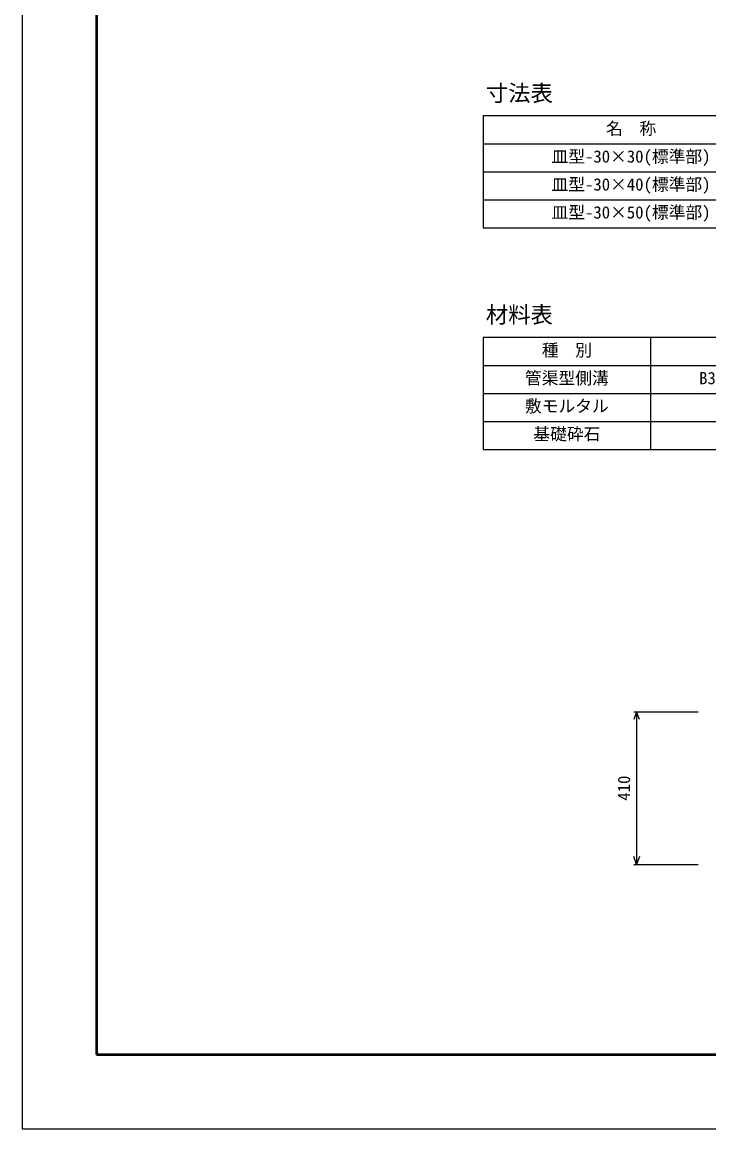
# Model space of a CAD drawing. Units: millimetres, scale not verified. Extents: x -12600 to 12600, y -5940 to 5940.
# Drawn here: x -12600 to -10756, y -5940 to -2970 of the extents above; entities that cross this region are included whole.
import ezdxf
from ezdxf.enums import TextEntityAlignment as Align

# ---------------------------------------------------------------- set-up
doc = ezdxf.new("R2010")
doc.units = ezdxf.units.MM
doc.header["$LTSCALE"] = 40
for name, color, linetype, lineweight in [('0-0_DIM', 7, 'Continuous', 25), ('0-1_Defpoints', 5, 'Continuous', 25), ('0-3_HYO', 3, 'Continuous', 25), ('0-4_HYO2', 4, 'Continuous', 25), ('0-7_TXT', 7, 'Continuous', 25), ('0-8_WAKU', 3, 'Continuous', 25)]:
    doc.layers.add(name, color=color, linetype=linetype, lineweight=lineweight)
doc.styles.add('ＭＳ ゴシック', font='')
doc.styles.get('ＭＳ ゴシック').set_extended_font_data('MS Gothic')

msp = doc.modelspace()

# ---------------------------------------------------------------- linework, layer by layer
at = {"layer": '0-0_DIM'}
for p, q in [((-10957.81, -4820.52), (-10785.31, -4820.52)), ((-10950.31, -4820.52), (-10950.31, -5230.52)), ((-10957.81, -5230.52), (-10785.31, -5230.52))]:
    msp.add_line(p, q, dxfattribs=at)
for points in [[(-10942.62, -4841.66), (-10950.31, -4820.52), (-10958.01, -4841.66)], [(-10942.62, -5209.37), (-10950.31, -5230.52), (-10958.01, -5209.37)]]:
    msp.add_lwpolyline(points, dxfattribs=at)
at = {"layer": '0-1_Defpoints'}
msp.add_lwpolyline([(-12600, -5940), (-4200, -5940), (-4200, 0), (-12600, 0)], close=True, dxfattribs=at)
at = {"layer": '0-3_HYO'}
for p, q in [((-11362.5, -3296.87), (-9925, -3296.87)), ((-10912.5, -3816.65), (-10912.5, -4116.65)), ((-11362.5, -3891.65), (-9737.5, -3891.65))]:
    msp.add_line(p, q, dxfattribs=at)
for points in [[(-11362.5, -3521.87), (-9925, -3521.87), (-9925, -3221.87), (-11362.5, -3221.87)], [(-11362.5, -4116.65), (-9737.5, -4116.65), (-9737.5, -3816.65), (-11362.5, -3816.65)]]:
    msp.add_lwpolyline(points, close=True, dxfattribs=at)
at = {"layer": '0-4_HYO2'}
for p, q in [((-11362.5, -3371.87), (-9925, -3371.87)), ((-11362.5, -3446.87), (-9925, -3446.87)), ((-11362.5, -3966.65), (-9737.5, -3966.65)), ((-11362.5, -4041.65), (-9737.5, -4041.65))]:
    msp.add_line(p, q, dxfattribs=at)
at = {"layer": '0-8_WAKU', "lineweight": 50}
msp.add_lwpolyline([(-12400, -5740), (-4400, -5740), (-4400, -200), (-12400, -200)], close=True, dxfattribs=at)

# ---------------------------------------------------------------- texts
at = {"layer": '0-0_DIM', "style": 'ＭＳ ゴシック'}
msp.add_text('410', height=32.99, rotation=90, dxfattribs=at).set_placement((-10957.81, -5059.27), align=Align.BOTTOM_LEFT)
at = {"layer": '0-7_TXT', "style": 'ＭＳ ゴシック'}
for s, height, p in [('寸法表', 43.99, (-11355, -3195.62)), ('名\u3000称', 32.99, (-11032.5, -3281.87)), ('皿型-30×30(標準部)', 32.99, (-11178.75, -3356.87)), ('皿型-30×40(標準部)', 32.99, (-11178.75, -3431.87)), ('皿型-30×50(標準部)', 32.99, (-11178.75, -3506.87)), ('材料表', 43.99, (-11355, -3790.4)), ('種\u3000別', 32.99, (-11205, -3876.65)), ('管渠型側溝', 32.99, (-11250, -3951.65)), ('B300-H300～500（標準部）', 32.99, (-10782.5, -3951.65)), ('敷モルタル', 32.99, (-11250, -4026.65)), ('基礎砕石', 32.99, (-11227.5, -4101.65))]:
    msp.add_text(s, height=height, dxfattribs=at).set_placement(p, align=Align.BOTTOM_LEFT)

doc.saveas('drawing.dxf')
